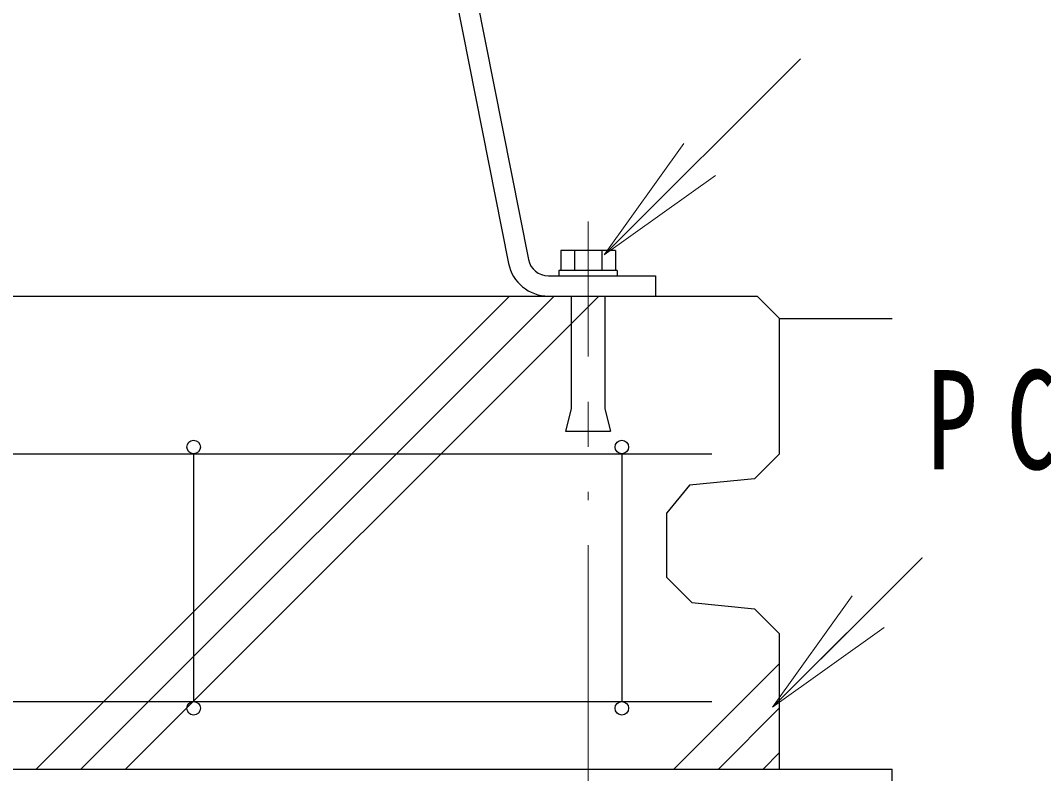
# Model space of a CAD drawing. Units: millimetres on the paper, scale 1:20. Extents: x -365 to 12, y -40 to 257.
# Drawn here: x -104.89 to -82.19, y 96.46 to 113.18 of the extents above; entities that cross this region are included whole.
import ezdxf

# ---------------------------------------------------------------- set-up
doc = ezdxf.new("R2010")
doc.units = ezdxf.units.MM
doc.linetypes.add('USER2', pattern=[6, 3, -1, 1, -1])
doc.layers.add('LY_1', color=7, linetype='Continuous', lineweight=25)
doc.styles.add('ＭＳ ゴシック', font='')
doc.styles.get('ＭＳ ゴシック').set_extended_font_data('MS Gothic')

# ---------------------------------------------------------------- blocks, each defined once
blk = doc.blocks.new('open_arrow')
at = {"color": 0, "linetype": 'Continuous', "lineweight": -2}
blk.add_lwpolyline([(7.5, 1.25), (0, 0), (7.5, -1.25)], dxfattribs=at)

msp = doc.modelspace()

# ---------------------------------------------------------------- linework, layer by layer
at = {"layer": 'LY_1'}
for p, q in [((-96.743, 121.297), (-94.061, 107.786)), ((-96.301, 121.385), (-93.62, 107.873)), ((-92.904, 108.075), (-92.904, 107.625)), ((-91.692, 108.075), (-92.904, 108.075)), ((-92.601, 108.075), (-92.601, 107.625)), ((-91.995, 108.075), (-91.995, 107.625)), ((-91.692, 108.075), (-91.692, 107.625)), ((-92.948, 107.625), (-92.948, 107.51)), ((-91.648, 107.625), (-92.948, 107.625)), ((-91.648, 107.625), (-91.648, 107.51)), ((-93.178, 107.51), (-90.798, 107.51)), ((-90.798, 107.51), (-90.798, 107.06)), ((-113.548, 107.06), (-88.548, 107.06)), ((-92.673, 107.06), (-92.673, 104.562)), ((-91.923, 107.06), (-91.923, 104.559)), ((-88.048, 106.56), (-88.548, 107.06)), ((-88.048, 103.56), (-88.048, 106.56)), ((-88.048, 106.56), (-85.548, 106.56)), ((-92.673, 104.56), (-92.798, 104.06)), ((-91.923, 104.56), (-91.798, 104.06)), ((-92.798, 104.06), (-91.798, 104.06)), ((-112.548, 103.56), (-89.548, 103.56)), ((-101.048, 103.56), (-101.048, 98.06)), ((-91.548, 103.56), (-91.548, 98.06)), ((-88.048, 103.56), (-88.603, 103.005)), ((-90.05, 102.86), (-90.548, 102.252)), ((-88.603, 103.005), (-90.05, 102.86)), ((-90.548, 100.81), (-90.548, 102.252)), ((-90.548, 100.81), (-89.992, 100.255)), ((-89.992, 100.255), (-88.603, 100.116)), ((-88.048, 99.56), (-88.603, 100.116)), ((-88.048, 96.56), (-88.048, 99.56)), ((-112.548, 98.06), (-89.548, 98.06)), ((-116.548, 96.56), (-85.548, 96.56)), ((-85.548, 90.06), (-85.548, 96.56))]:
    msp.add_line(p, q, dxfattribs=at)
at = {"layer": 'LY_1', "lineweight": 13}
for p, q in [((-91.943, 107.972), (-87.588, 112.328)), ((-104.538, 96.56), (-94.038, 107.06)), ((-103.548, 96.56), (-93.048, 107.06)), ((-102.558, 96.56), (-92.058, 107.06)), ((-92.298, 101.529), (-92.298, 79.06)), ((-84.884, 101.251), (-88.203, 97.933)), ((-88.203, 97.933), (-86.435, 100.407)), ((-88.203, 97.933), (-86.082, 100.054)), ((-85.728, 99.7), (-88.203, 97.933)), ((-90.396, 96.56), (-88.048, 98.908)), ((-89.406, 96.56), (-88.048, 97.918)), ((-88.416, 96.56), (-88.048, 96.928))]:
    msp.add_line(p, q, dxfattribs=at)
at = {"layer": 'LY_1', "linetype": 'USER2', "lineweight": 13}
msp.add_line((-92.298, 108.716), (-92.298, 102.529), dxfattribs=at)
at = {"layer": 'LY_1'}
for centre in [(-101.048, 103.71), (-91.548, 103.71), (-101.048, 97.91), (-91.548, 97.91)]:
    msp.add_circle(centre, 0.15, dxfattribs=at)
for radius, start in [(0.45, 191.1661), (0.9, 191.1654)]:
    msp.add_arc((-93.178, 107.96), radius, start, 270, dxfattribs=at)

# ---------------------------------------------------------------- block references
at = {"layer": 'LY_1', "lineweight": 13}
for p, xscale, yscale, rotation in [((-91.943, 107.972), 0.4, 0.4, 45), ((-84.884, 101.251), 0.001, 0.001, 225)]:
    msp.add_blockref('open_arrow', p, dxfattribs=dict(at, xscale=xscale, yscale=yscale, rotation=rotation))

# ---------------------------------------------------------------- texts
at = {"layer": 'LY_1', "insert": (-84.776, 104.251), "char_height": 2.199, "attachment_point": 4, "style": 'ＭＳ ゴシック'}
msp.add_mtext('\\T1.57;\\W0.75;PCコンクリ－ト', dxfattribs=at)

doc.saveas('drawing.dxf')
